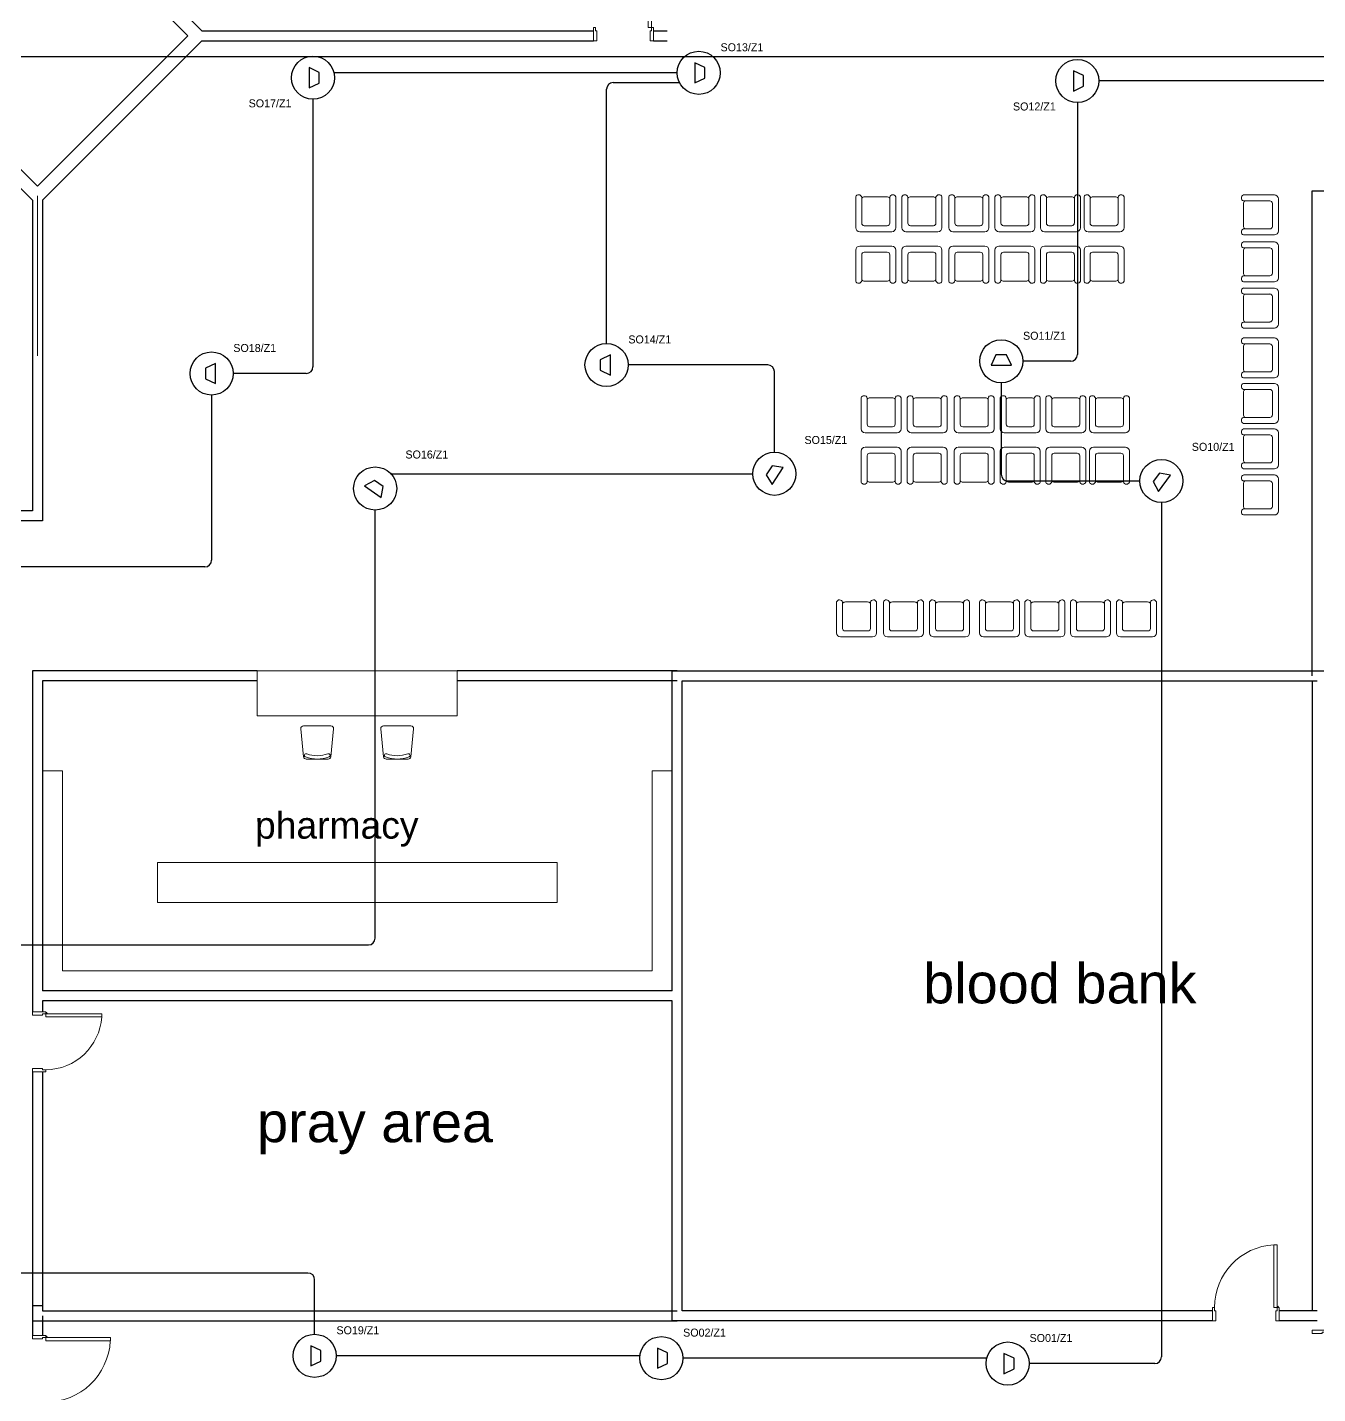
# Model space of a CAD drawing. Extents: x -59 to 582, y -1177 to 100.
# Drawn here: x 223.95 to 243.31, y -452.03 to -431.54 of the extents above; entities that cross this region are included whole.
import ezdxf
from ezdxf.enums import TextEntityAlignment as Align

# ---------------------------------------------------------------- set-up
doc = ezdxf.new("R2010")
doc.units = 0
doc.header["$LTSCALE"] = 0.15
doc.layers.get('0').update_dxf_attribs({"color": 252})
for name, color, linetype in [('0 sockets', 252, 'Continuous'), ('0 sound', 252, 'Continuous'), ('AUTOINCR', 7, 'Continuous'), ('bound', 252, 'Continuous'), ('d1', 252, 'Continuous'), ('FIRE_LOOP', 7, 'Continuous')]:
    doc.layers.add(name, color=color, linetype=linetype)
for name, color, linetype, lineweight in [('anal', 252, 'Continuous', 20), ('DOOR', 252, 'Continuous', 20), ('FUR', 252, 'Continuous', 9), ('sofa', 252, 'Continuous', 9), ('wall', 252, 'Continuous', 30)]:
    doc.layers.add(name, color=color, linetype=linetype, lineweight=lineweight)
doc.styles.add('ROMAND', font='ROMAND.SHX')

# ---------------------------------------------------------------- blocks, each defined once
blk = doc.blocks.new('WQ')
h = blk.add_hatch(color=6)
h.dxf.hatch_style = 1
h.paths.add_polyline_path([(-126.091, 5), (-126.091, -169.521), (126.091, -169.521), (126.091, 5)])
h.paths.add_polyline_path([(121.091, 0), (121.091, -164.521), (-121.091, -164.521), (-121.091, 0)], flags=16)
at = {"layer": '0 sockets', "color": 3, "style": 'ROMAND'}
blk.add_attdef('ACCESS_CONTROL', (-48.663, 7.622), '', height=7.973, dxfattribs=at)
blk = doc.blocks.new('Ch01')
at = {"layer": 'FUR'}
for p, q in [((-0.499, -0.205), (-0.499, 0.207)), ((-0.455, 0.247), (-0.035, 0.205)), ((0.001, 0.165), (0.001, -0.163)), ((-0.455, -0.244), (-0.035, -0.202))]:
    blk.add_line(p, q, dxfattribs=at)
for centre, radius, start, end in [((-0.459, 0.207), 0.04, 84.2894, 180), ((-0.055, 0.168), 0.025, 20.5276, 200.5276), ((-0.499, 0.001), 0.449, 339.1935, 20.5276), ((-0.039, 0.165), 0.04, 0, 84.2894), ((-0.499, 0.001), 0.499, 339.1935, 20.5276), ((-0.459, -0.205), 0.04, 180, 275.7106), ((-0.056, -0.167), 0.025, 159.1935, 339.1935), ((-0.039, -0.163), 0.04, 275.7106, 0)]:
    blk.add_arc(centre, radius, start, end, dxfattribs=at)
blk = doc.blocks.new('D100')
at = {"layer": 'DOOR'}
for points in [[(0.03, 0.2), (0.03, 1.14), (0.078, 1.14), (0.078, 0.2)], [(0.03, 0.2), (0, 0.2), (0, 0), (0.05, 0), (0.05, 0.15), (0.03, 0.15)], [(0.97, 0.2), (1, 0.2), (1, 0), (0.95, 0), (0.95, 0.15), (0.97, 0.15)]]:
    blk.add_lwpolyline(points, close=True, dxfattribs=at)
blk.add_circle((0.02, 0.21), 0.01, dxfattribs=at)
blk.add_arc((0.029, 0.2), 0.941, 0.0029, 86.9663, dxfattribs=at)
blk = doc.blocks.new('ARCH')
at = {"layer": 'anal'}
blk.add_line((46.2, 372.6), (46.2, 375), dxfattribs=at)
blk.add_line((46.2, 372.6), (46.2, 375), dxfattribs=at)
blk.add_line((46.2, 372.6), (46.2, 375), dxfattribs=at)
blk.add_line((46.2, 372.6), (46.2, 375), dxfattribs=at)
blk.add_line((46.2, 372.6), (46.2, 375), dxfattribs=at)
blk.add_line((46.2, 372.6), (46.2, 375), dxfattribs=at)
blk.add_line((46.2, 372.6), (46.2, 375), dxfattribs=at)
blk.add_line((46.2, 372.6), (46.2, 375), dxfattribs=at)
blk.add_line((46.2, 372.6), (46.2, 375), dxfattribs=at)
blk.add_line((46.2, 372.6), (46.2, 375), dxfattribs=at)
blk.add_line((46.2, 372.6), (46.2, 375), dxfattribs=at)
blk.add_line((46.2, 372.6), (46.2, 375), dxfattribs=at)
blk.add_line((46.2, 372.6), (46.2, 375), dxfattribs=at)
blk.add_line((46.2, 372.6), (46.2, 375), dxfattribs=at)
blk.add_line((46.2, 372.6), (46.2, 375), dxfattribs=at)
blk.add_line((46.2, 372.6), (46.2, 375), dxfattribs=at)
blk.add_line((46.2, 372.6), (46.2, 375), dxfattribs=at)
blk.add_line((46.2, 372.6), (46.2, 375), dxfattribs=at)
at = {"layer": 'bound', "color": 2}
blk.add_lwpolyline([(91.902, 377.348), (94.426, 377.348), (94.426, 312.722), (-14.994, 312.722), (-14.994, 377.09), (94.639, 377.09)], dxfattribs=at)
at = {"layer": 'DOOR'}
for p, q in [((55.363, 378.365), (55.363, 377.525)), ((55.411, 377.525), (55.411, 378.365)), ((54.571, 377.525), (54.541, 377.525)), ((54.541, 377.525), (54.541, 377.325)), ((54.571, 377.475), (54.571, 377.525)), ((55.363, 377.525), (55.411, 377.525)), ((55.411, 377.525), (55.441, 377.525)), ((55.411, 377.475), (55.411, 377.525)), ((55.441, 377.525), (55.441, 377.325)), ((54.541, 377.325), (54.591, 377.325)), ((54.591, 377.475), (54.571, 377.475)), ((54.591, 377.325), (54.591, 377.475)), ((55.391, 377.325), (55.391, 377.475)), ((55.391, 377.475), (55.411, 377.475)), ((55.441, 377.325), (55.391, 377.325))]:
    blk.add_line(p, q, dxfattribs=at)
for points in [[(46.325, 362.731), (46.325, 362.761), (46.125, 362.761), (46.125, 362.711), (46.275, 362.711), (46.275, 362.731)], [(46.325, 362.731), (47.165, 362.731), (47.165, 362.683), (46.325, 362.683)], [(46.325, 361.891), (46.325, 361.861), (46.125, 361.861), (46.125, 361.911), (46.275, 361.911), (46.275, 361.891)], [(46.325, 357.875), (46.325, 357.905), (46.125, 357.905), (46.125, 357.855), (46.275, 357.855), (46.275, 357.875)], [(46.325, 357.875), (47.295, 357.875), (47.295, 357.825), (46.325, 357.825)], [(65.525, 357.954), (65.525, 357.984), (65.325, 357.984), (65.325, 357.934), (65.475, 357.934), (65.475, 357.954)]]:
    blk.add_lwpolyline(points, close=True, dxfattribs=at)
for centre in [(46.335, 362.741), (46.335, 357.885)]:
    blk.add_circle(centre, 0.01, dxfattribs=at)
for centre, radius, start, end in [((46.322, 362.736), 0.845, 270.2218, 356.3889), ((46.325, 357.875), 0.971, 270, 357.0492)]:
    blk.add_arc(centre, radius, start, end, dxfattribs=at)
at = {"layer": 'FUR'}
for p, q in [((58.478, 374.984), (58.478, 374.519)), ((58.568, 374.982), (58.568, 374.587)), ((58.943, 374.984), (58.613, 374.984)), ((58.988, 374.587), (58.988, 374.982)), ((59.078, 374.519), (59.078, 374.984)), ((59.17, 374.984), (59.17, 374.519)), ((59.26, 374.982), (59.26, 374.587)), ((59.635, 374.984), (59.305, 374.984)), ((59.68, 374.587), (59.68, 374.982)), ((59.77, 374.519), (59.77, 374.984)), ((59.874, 374.984), (59.874, 374.519)), ((59.964, 374.982), (59.964, 374.587)), ((60.339, 374.984), (60.009, 374.984)), ((60.384, 374.587), (60.384, 374.982)), ((60.474, 374.519), (60.474, 374.984)), ((60.565, 374.984), (60.565, 374.519)), ((60.655, 374.982), (60.655, 374.587)), ((61.03, 374.984), (60.7, 374.984)), ((61.075, 374.587), (61.075, 374.982)), ((61.165, 374.519), (61.165, 374.984)), ((61.247, 374.984), (61.247, 374.519)), ((61.337, 374.982), (61.337, 374.587)), ((61.712, 374.984), (61.382, 374.984)), ((61.757, 374.587), (61.757, 374.982)), ((61.847, 374.519), (61.847, 374.984)), ((61.903, 374.984), (61.903, 374.519)), ((61.993, 374.982), (61.993, 374.587)), ((62.368, 374.984), (62.038, 374.984)), ((62.413, 374.587), (62.413, 374.982)), ((62.503, 374.519), (62.503, 374.984)), ((64.758, 375.011), (64.293, 375.011)), ((64.293, 374.876), (64.293, 374.546)), ((64.69, 374.921), (64.295, 374.921)), ((64.728, 374.539), (64.728, 374.884)), ((64.818, 374.471), (64.818, 374.951)), ((58.538, 374.459), (59.018, 374.459)), ((58.605, 374.549), (58.95, 374.549)), ((59.23, 374.459), (59.71, 374.459)), ((59.297, 374.549), (59.642, 374.549)), ((59.934, 374.459), (60.414, 374.459)), ((60.001, 374.549), (60.346, 374.549)), ((60.625, 374.459), (61.105, 374.459)), ((60.693, 374.549), (61.038, 374.549)), ((61.307, 374.459), (61.787, 374.459)), ((61.374, 374.549), (61.719, 374.549)), ((61.963, 374.459), (62.443, 374.459)), ((62.03, 374.549), (62.375, 374.549)), ((64.293, 374.411), (64.758, 374.411)), ((64.295, 374.501), (64.69, 374.501)), ((58.538, 374.243), (59.018, 374.243)), ((59.23, 374.243), (59.71, 374.243)), ((59.934, 374.243), (60.414, 374.243)), ((60.625, 374.243), (61.105, 374.243)), ((61.307, 374.243), (61.787, 374.243)), ((61.963, 374.243), (62.443, 374.243)), ((64.758, 374.307), (64.293, 374.307)), ((64.69, 374.217), (64.295, 374.217)), ((64.818, 373.767), (64.818, 374.247)), ((58.478, 373.718), (58.478, 374.183)), ((58.568, 373.72), (58.568, 374.115)), ((58.605, 374.153), (58.95, 374.153)), ((58.988, 374.115), (58.988, 373.72)), ((59.078, 374.183), (59.078, 373.718)), ((59.17, 373.718), (59.17, 374.183)), ((59.26, 373.72), (59.26, 374.115)), ((59.297, 374.153), (59.642, 374.153)), ((59.68, 374.115), (59.68, 373.72)), ((59.77, 374.183), (59.77, 373.718)), ((59.874, 373.718), (59.874, 374.183)), ((59.964, 373.72), (59.964, 374.115)), ((60.001, 374.153), (60.346, 374.153)), ((60.384, 374.115), (60.384, 373.72)), ((60.474, 374.183), (60.474, 373.718)), ((60.565, 373.718), (60.565, 374.183)), ((60.655, 373.72), (60.655, 374.115)), ((60.693, 374.153), (61.038, 374.153)), ((61.075, 374.115), (61.075, 373.72)), ((61.165, 374.183), (61.165, 373.718)), ((61.247, 373.718), (61.247, 374.183)), ((61.337, 373.72), (61.337, 374.115)), ((61.374, 374.153), (61.719, 374.153)), ((61.757, 374.115), (61.757, 373.72)), ((61.847, 374.183), (61.847, 373.718)), ((61.903, 373.718), (61.903, 374.183)), ((61.993, 373.72), (61.993, 374.115)), ((62.03, 374.153), (62.375, 374.153)), ((62.413, 374.115), (62.413, 373.72)), ((62.503, 374.183), (62.503, 373.718)), ((64.293, 374.172), (64.293, 373.842)), ((64.728, 373.835), (64.728, 374.18)), ((64.295, 373.797), (64.69, 373.797)), ((58.943, 373.718), (58.613, 373.718)), ((59.635, 373.718), (59.305, 373.718)), ((60.339, 373.718), (60.009, 373.718)), ((61.03, 373.718), (60.7, 373.718)), ((61.712, 373.718), (61.382, 373.718)), ((62.368, 373.718), (62.038, 373.718)), ((64.293, 373.707), (64.758, 373.707)), ((64.758, 373.615), (64.293, 373.615)), ((64.293, 373.48), (64.293, 373.15)), ((64.69, 373.525), (64.295, 373.525)), ((64.728, 373.143), (64.728, 373.488)), ((64.818, 373.075), (64.818, 373.555)), ((64.293, 373.015), (64.758, 373.015)), ((64.295, 373.105), (64.69, 373.105)), ((64.758, 372.866), (64.293, 372.866)), ((64.69, 372.776), (64.295, 372.776)), ((64.818, 372.326), (64.818, 372.806)), ((64.293, 372.731), (64.293, 372.401)), ((64.728, 372.394), (64.728, 372.739)), ((64.293, 372.266), (64.758, 372.266)), ((64.758, 372.185), (64.293, 372.185)), ((64.295, 372.356), (64.69, 372.356)), ((58.558, 371.969), (58.558, 371.504)), ((58.648, 371.967), (58.648, 371.572)), ((59.023, 371.969), (58.693, 371.969)), ((59.068, 371.572), (59.068, 371.967)), ((59.158, 371.504), (59.158, 371.969)), ((59.25, 371.969), (59.25, 371.504)), ((59.34, 371.967), (59.34, 371.572)), ((59.715, 371.969), (59.385, 371.969)), ((59.76, 371.572), (59.76, 371.967)), ((59.85, 371.504), (59.85, 371.969)), ((59.954, 371.969), (59.954, 371.504)), ((60.044, 371.967), (60.044, 371.572)), ((60.419, 371.969), (60.089, 371.969)), ((60.464, 371.572), (60.464, 371.967)), ((60.554, 371.504), (60.554, 371.969)), ((60.646, 371.969), (60.646, 371.504)), ((60.736, 371.967), (60.736, 371.572)), ((61.111, 371.969), (60.781, 371.969)), ((61.156, 371.572), (61.156, 371.967)), ((61.246, 371.504), (61.246, 371.969)), ((61.328, 371.969), (61.328, 371.504)), ((61.418, 371.967), (61.418, 371.572)), ((61.793, 371.969), (61.463, 371.969)), ((61.838, 371.572), (61.838, 371.967)), ((61.928, 371.504), (61.928, 371.969)), ((61.983, 371.969), (61.983, 371.504)), ((62.073, 371.967), (62.073, 371.572)), ((62.448, 371.969), (62.118, 371.969)), ((62.493, 371.572), (62.493, 371.967)), ((62.583, 371.504), (62.583, 371.969)), ((64.293, 372.05), (64.293, 371.72)), ((64.69, 372.095), (64.295, 372.095)), ((64.728, 371.712), (64.728, 372.057)), ((64.818, 371.645), (64.818, 372.125)), ((64.293, 371.585), (64.758, 371.585)), ((64.295, 371.675), (64.69, 371.675)), ((58.618, 371.444), (59.098, 371.444)), ((58.686, 371.534), (59.031, 371.534)), ((59.31, 371.444), (59.79, 371.444)), ((59.378, 371.534), (59.723, 371.534)), ((60.014, 371.444), (60.494, 371.444)), ((60.082, 371.534), (60.427, 371.534)), ((60.706, 371.444), (61.186, 371.444)), ((60.773, 371.534), (61.118, 371.534)), ((61.388, 371.444), (61.868, 371.444)), ((61.455, 371.534), (61.8, 371.534)), ((62.043, 371.444), (62.523, 371.444)), ((62.111, 371.534), (62.456, 371.534)), ((64.758, 371.503), (64.293, 371.503)), ((64.293, 371.368), (64.293, 371.038)), ((64.69, 371.413), (64.295, 371.413)), ((64.728, 371.03), (64.728, 371.375)), ((64.818, 370.963), (64.818, 371.443)), ((58.558, 370.703), (58.558, 371.168)), ((58.618, 371.228), (59.098, 371.228)), ((58.686, 371.138), (59.031, 371.138)), ((59.158, 371.168), (59.158, 370.703)), ((59.25, 370.703), (59.25, 371.168)), ((59.31, 371.228), (59.79, 371.228)), ((59.378, 371.138), (59.723, 371.138)), ((59.85, 371.168), (59.85, 370.703)), ((59.954, 370.703), (59.954, 371.168)), ((60.014, 371.228), (60.494, 371.228)), ((60.082, 371.138), (60.427, 371.138)), ((60.554, 371.168), (60.554, 370.703)), ((60.646, 370.703), (60.646, 371.168)), ((60.706, 371.228), (61.186, 371.228)), ((60.773, 371.138), (61.118, 371.138)), ((61.246, 371.168), (61.246, 370.703)), ((61.328, 370.703), (61.328, 371.168)), ((61.388, 371.228), (61.868, 371.228)), ((61.455, 371.138), (61.8, 371.138)), ((61.928, 371.168), (61.928, 370.703)), ((61.983, 370.703), (61.983, 371.168)), ((62.043, 371.228), (62.523, 371.228)), ((62.111, 371.138), (62.456, 371.138)), ((62.583, 371.168), (62.583, 370.703)), ((58.648, 370.705), (58.648, 371.101)), ((59.068, 371.101), (59.068, 370.705)), ((59.34, 370.705), (59.34, 371.101)), ((59.76, 371.101), (59.76, 370.705)), ((60.044, 370.705), (60.044, 371.101)), ((60.464, 371.101), (60.464, 370.705)), ((60.736, 370.705), (60.736, 371.101)), ((61.156, 371.101), (61.156, 370.705)), ((61.418, 370.705), (61.418, 371.101)), ((61.838, 371.101), (61.838, 370.705)), ((62.073, 370.705), (62.073, 371.101)), ((62.493, 371.101), (62.493, 370.705)), ((64.295, 370.993), (64.69, 370.993)), ((64.293, 370.903), (64.758, 370.903)), ((64.758, 370.811), (64.293, 370.811)), ((64.69, 370.721), (64.295, 370.721)), ((64.818, 370.271), (64.818, 370.751)), ((59.023, 370.703), (58.693, 370.703)), ((59.715, 370.703), (59.385, 370.703)), ((60.419, 370.703), (60.089, 370.703)), ((61.111, 370.703), (60.781, 370.703)), ((61.793, 370.703), (61.463, 370.703)), ((62.448, 370.703), (62.118, 370.703)), ((64.293, 370.676), (64.293, 370.346)), ((64.728, 370.339), (64.728, 370.684)), ((64.293, 370.211), (64.758, 370.211)), ((64.295, 370.301), (64.69, 370.301)), ((58.189, 368.442), (58.189, 368.907)), ((58.279, 368.51), (58.279, 368.905)), ((58.324, 368.907), (58.654, 368.907)), ((58.699, 368.905), (58.699, 368.51)), ((58.789, 368.907), (58.789, 368.442)), ((58.893, 368.442), (58.893, 368.907)), ((58.983, 368.51), (58.983, 368.905)), ((59.028, 368.907), (59.358, 368.907)), ((59.403, 368.905), (59.403, 368.51)), ((59.493, 368.907), (59.493, 368.442)), ((59.585, 368.442), (59.585, 368.907)), ((59.675, 368.51), (59.675, 368.905)), ((59.72, 368.907), (60.05, 368.907)), ((60.095, 368.905), (60.095, 368.51)), ((60.185, 368.907), (60.185, 368.442)), ((60.334, 368.442), (60.334, 368.907)), ((60.424, 368.51), (60.424, 368.905)), ((60.469, 368.907), (60.799, 368.907)), ((60.844, 368.905), (60.844, 368.51)), ((60.934, 368.907), (60.934, 368.442)), ((61.015, 368.442), (61.015, 368.907)), ((61.105, 368.51), (61.105, 368.905)), ((61.15, 368.907), (61.48, 368.907)), ((61.525, 368.905), (61.525, 368.51)), ((61.615, 368.907), (61.615, 368.442)), ((61.697, 368.442), (61.697, 368.907)), ((61.787, 368.51), (61.787, 368.905)), ((61.832, 368.907), (62.162, 368.907)), ((62.207, 368.905), (62.207, 368.51)), ((62.297, 368.907), (62.297, 368.442)), ((62.389, 368.442), (62.389, 368.907)), ((62.479, 368.51), (62.479, 368.905)), ((62.524, 368.907), (62.854, 368.907)), ((62.899, 368.905), (62.899, 368.51)), ((62.989, 368.907), (62.989, 368.442)), ((58.661, 368.472), (58.316, 368.472)), ((59.365, 368.472), (59.02, 368.472)), ((60.057, 368.472), (59.712, 368.472)), ((60.806, 368.472), (60.461, 368.472)), ((61.488, 368.472), (61.143, 368.472)), ((62.17, 368.472), (61.825, 368.472)), ((62.861, 368.472), (62.516, 368.472)), ((58.729, 368.382), (58.249, 368.382)), ((59.433, 368.382), (58.953, 368.382)), ((60.125, 368.382), (59.645, 368.382)), ((60.874, 368.382), (60.394, 368.382)), ((61.555, 368.382), (61.075, 368.382)), ((62.237, 368.382), (61.757, 368.382)), ((62.929, 368.382), (62.449, 368.382))]:
    blk.add_line(p, q, dxfattribs=at)
for centre, major_axis, start_param, end_param in [((58.522, 374.966), (-0.0339, 0.0339), 4.256093, 6.69338), ((58.613, 374.924), (-0.0424, 0.0424), -0.785398, 0.062664), ((58.943, 374.924), (0.0424, 0.0424), 6.220521, 7.068583), ((59.033, 374.966), (0.0339, 0.0339), 5.87299, 8.310278), ((59.214, 374.966), (-0.0339, 0.0339), 4.256093, 6.69338), ((59.305, 374.924), (-0.0424, 0.0424), -0.785398, 0.062664), ((59.635, 374.924), (0.0424, 0.0424), 6.220521, 7.068583), ((59.725, 374.966), (0.0339, 0.0339), 5.87299, 8.310278), ((59.918, 374.966), (-0.0339, 0.0339), 4.256093, 6.69338), ((60.009, 374.924), (-0.0424, 0.0424), -0.785398, 0.062664), ((60.339, 374.924), (0.0424, 0.0424), 6.220521, 7.068583), ((60.429, 374.966), (0.0339, 0.0339), 5.87299, 8.310278), ((60.61, 374.966), (-0.0339, 0.0339), 4.256093, 6.69338), ((60.7, 374.924), (-0.0424, 0.0424), -0.785398, 0.062664), ((61.03, 374.924), (0.0424, 0.0424), 6.220521, 7.068583), ((61.121, 374.966), (0.0339, 0.0339), 5.87299, 8.310278), ((61.292, 374.966), (-0.0339, 0.0339), 4.256093, 6.69338), ((61.382, 374.924), (-0.0424, 0.0424), -0.785398, 0.062664), ((61.712, 374.924), (0.0424, 0.0424), 6.220521, 7.068583), ((61.802, 374.966), (0.0339, 0.0339), 5.87299, 8.310278), ((61.947, 374.966), (-0.0339, 0.0339), 4.256093, 6.69338), ((62.038, 374.924), (-0.0424, 0.0424), -0.785398, 0.062664), ((62.368, 374.924), (0.0424, 0.0424), 6.220521, 7.068583), ((62.458, 374.966), (0.0339, 0.0339), 5.87299, 8.310278), ((64.31, 374.966), (-0.0339, 0.0339), 5.87299, 8.310278), ((64.353, 374.876), (-0.0424, 0.0424), 6.220521, 7.068583), ((64.69, 374.884), (-0.0265, -0.0265), 2.356194, 3.926991), ((64.758, 374.951), (-0.0424, 0.0424), 3.926991, 5.497787), ((58.538, 374.519), (-0.0424, 0.0424), 0.785398, 2.356194), ((58.605, 374.587), (0.0265, 0.0265), 2.356194, 3.926991), ((58.95, 374.587), (0.0265, 0.0265), 3.926991, 5.497787), ((59.018, 374.519), (0.0424, 0.0424), 3.926991, 5.497787), ((59.23, 374.519), (-0.0424, 0.0424), 0.785398, 2.356194), ((59.297, 374.587), (0.0265, 0.0265), 2.356194, 3.926991), ((59.642, 374.587), (0.0265, 0.0265), 3.926991, 5.497787), ((59.71, 374.519), (0.0424, 0.0424), 3.926991, 5.497787), ((59.934, 374.519), (-0.0424, 0.0424), 0.785398, 2.356194), ((60.001, 374.587), (0.0265, 0.0265), 2.356194, 3.926991), ((60.346, 374.587), (0.0265, 0.0265), 3.926991, 5.497787), ((60.414, 374.519), (0.0424, 0.0424), 3.926991, 5.497787), ((60.625, 374.519), (-0.0424, 0.0424), 0.785398, 2.356194), ((60.693, 374.587), (0.0265, 0.0265), 2.356194, 3.926991), ((61.038, 374.587), (0.0265, 0.0265), 3.926991, 5.497787), ((61.105, 374.519), (0.0424, 0.0424), 3.926991, 5.497787), ((61.307, 374.519), (-0.0424, 0.0424), 0.785398, 2.356194), ((61.374, 374.587), (0.0265, 0.0265), 2.356194, 3.926991), ((61.719, 374.587), (0.0265, 0.0265), 3.926991, 5.497787), ((61.787, 374.519), (0.0424, 0.0424), 3.926991, 5.497787), ((61.963, 374.519), (-0.0424, 0.0424), 0.785398, 2.356194), ((62.03, 374.587), (0.0265, 0.0265), 2.356194, 3.926991), ((62.375, 374.587), (0.0265, 0.0265), 3.926991, 5.497787), ((62.443, 374.519), (0.0424, 0.0424), 3.926991, 5.497787), ((64.31, 374.456), (-0.0339, -0.0339), 4.256093, 6.69338), ((64.353, 374.546), (-0.0424, -0.0424), -0.785398, 0.062664), ((64.69, 374.539), (-0.0265, -0.0265), 0.785398, 2.356194), ((64.758, 374.471), (-0.0424, -0.0424), 0.785398, 2.356194), ((64.31, 374.263), (-0.0339, 0.0339), 5.87299, 8.310278), ((64.353, 374.172), (-0.0424, 0.0424), 6.220521, 7.068583), ((64.69, 374.18), (-0.0265, -0.0265), 2.356194, 3.926991), ((64.758, 374.247), (-0.0424, 0.0424), 3.926991, 5.497787), ((64.31, 373.752), (-0.0339, -0.0339), 4.256093, 6.69338), ((64.353, 373.842), (-0.0424, -0.0424), -0.785398, 0.062664), ((64.69, 373.835), (-0.0265, -0.0265), 0.785398, 2.356194), ((64.31, 373.571), (-0.0339, 0.0339), 5.87299, 8.310278), ((64.758, 373.767), (-0.0424, -0.0424), 0.785398, 2.356194), ((64.758, 373.555), (-0.0424, 0.0424), 3.926991, 5.497787), ((64.353, 373.48), (-0.0424, 0.0424), 6.220521, 7.068583), ((64.69, 373.488), (-0.0265, -0.0265), 2.356194, 3.926991), ((64.31, 373.06), (-0.0339, -0.0339), 4.256093, 6.69338), ((64.353, 373.15), (-0.0424, -0.0424), -0.785398, 0.062664), ((64.69, 373.143), (-0.0265, -0.0265), 0.785398, 2.356194), ((64.758, 373.075), (-0.0424, -0.0424), 0.785398, 2.356194), ((64.31, 372.822), (-0.0339, 0.0339), 5.87299, 8.310278), ((64.353, 372.731), (-0.0424, 0.0424), 6.220521, 7.068583), ((64.69, 372.739), (-0.0265, -0.0265), 2.356194, 3.926991), ((64.758, 372.806), (-0.0424, 0.0424), 3.926991, 5.497787), ((64.353, 372.401), (-0.0424, -0.0424), -0.785398, 0.062664), ((64.69, 372.394), (-0.0265, -0.0265), 0.785398, 2.356194), ((64.31, 372.311), (-0.0339, -0.0339), 4.256093, 6.69338), ((64.31, 372.14), (-0.0339, 0.0339), 5.87299, 8.310278), ((64.758, 372.326), (-0.0424, -0.0424), 0.785398, 2.356194), ((64.758, 372.125), (-0.0424, 0.0424), 3.926991, 5.497787), ((58.603, 371.952), (-0.0339, 0.0339), 4.256093, 6.69338), ((58.693, 371.909), (-0.0424, 0.0424), -0.785398, 0.062664), ((59.023, 371.909), (0.0424, 0.0424), 6.220521, 7.068583), ((59.114, 371.952), (0.0339, 0.0339), 5.87299, 8.310278), ((59.295, 371.952), (-0.0339, 0.0339), 4.256093, 6.69338), ((59.385, 371.909), (-0.0424, 0.0424), -0.785398, 0.062664), ((59.715, 371.909), (0.0424, 0.0424), 6.220521, 7.068583), ((59.806, 371.952), (0.0339, 0.0339), 5.87299, 8.310278), ((59.999, 371.952), (-0.0339, 0.0339), 4.256093, 6.69338), ((60.089, 371.909), (-0.0424, 0.0424), -0.785398, 0.062664), ((60.419, 371.909), (0.0424, 0.0424), 6.220521, 7.068583), ((60.509, 371.952), (0.0339, 0.0339), 5.87299, 8.310278), ((60.691, 371.952), (-0.0339, 0.0339), 4.256093, 6.69338), ((60.781, 371.909), (-0.0424, 0.0424), -0.785398, 0.062664), ((61.111, 371.909), (0.0424, 0.0424), 6.220521, 7.068583), ((61.201, 371.952), (0.0339, 0.0339), 5.87299, 8.310278), ((61.372, 371.952), (-0.0339, 0.0339), 4.256093, 6.69338), ((61.463, 371.909), (-0.0424, 0.0424), -0.785398, 0.062664), ((61.793, 371.909), (0.0424, 0.0424), 6.220521, 7.068583), ((61.883, 371.952), (0.0339, 0.0339), 5.87299, 8.310278), ((62.028, 371.952), (-0.0339, 0.0339), 4.256093, 6.69338), ((62.118, 371.909), (-0.0424, 0.0424), -0.785398, 0.062664), ((62.448, 371.909), (0.0424, 0.0424), 6.220521, 7.068583), ((62.539, 371.952), (0.0339, 0.0339), 5.87299, 8.310278), ((64.353, 372.05), (-0.0424, 0.0424), 6.220521, 7.068583), ((64.69, 372.057), (-0.0265, -0.0265), 2.356194, 3.926991), ((58.686, 371.572), (0.0265, 0.0265), 2.356194, 3.926991), ((59.031, 371.572), (0.0265, 0.0265), 3.926991, 5.497787), ((59.378, 371.572), (0.0265, 0.0265), 2.356194, 3.926991), ((59.723, 371.572), (0.0265, 0.0265), 3.926991, 5.497787), ((60.082, 371.572), (0.0265, 0.0265), 2.356194, 3.926991), ((60.427, 371.572), (0.0265, 0.0265), 3.926991, 5.497787), ((60.773, 371.572), (0.0265, 0.0265), 2.356194, 3.926991), ((61.118, 371.572), (0.0265, 0.0265), 3.926991, 5.497787), ((61.455, 371.572), (0.0265, 0.0265), 2.356194, 3.926991), ((61.8, 371.572), (0.0265, 0.0265), 3.926991, 5.497787), ((62.111, 371.572), (0.0265, 0.0265), 2.356194, 3.926991), ((62.456, 371.572), (0.0265, 0.0265), 3.926991, 5.497787), ((64.31, 371.629), (-0.0339, -0.0339), 4.256093, 6.69338), ((64.353, 371.72), (-0.0424, -0.0424), -0.785398, 0.062664), ((64.69, 371.712), (-0.0265, -0.0265), 0.785398, 2.356194), ((64.758, 371.645), (-0.0424, -0.0424), 0.785398, 2.356194), ((58.618, 371.504), (-0.0424, 0.0424), 0.785398, 2.356194), ((59.098, 371.504), (0.0424, 0.0424), 3.926991, 5.497787), ((59.31, 371.504), (-0.0424, 0.0424), 0.785398, 2.356194), ((59.79, 371.504), (0.0424, 0.0424), 3.926991, 5.497787), ((60.014, 371.504), (-0.0424, 0.0424), 0.785398, 2.356194), ((60.494, 371.504), (0.0424, 0.0424), 3.926991, 5.497787), ((60.706, 371.504), (-0.0424, 0.0424), 0.785398, 2.356194), ((61.186, 371.504), (0.0424, 0.0424), 3.926991, 5.497787), ((61.388, 371.504), (-0.0424, 0.0424), 0.785398, 2.356194), ((61.868, 371.504), (0.0424, 0.0424), 3.926991, 5.497787), ((62.043, 371.504), (-0.0424, 0.0424), 0.785398, 2.356194), ((62.523, 371.504), (0.0424, 0.0424), 3.926991, 5.497787), ((64.31, 371.458), (-0.0339, 0.0339), 5.87299, 8.310278), ((64.353, 371.368), (-0.0424, 0.0424), 6.220521, 7.068583), ((64.69, 371.375), (-0.0265, -0.0265), 2.356194, 3.926991), ((64.758, 371.443), (-0.0424, 0.0424), 3.926991, 5.497787), ((64.31, 370.948), (-0.0339, -0.0339), 4.256093, 6.69338), ((64.353, 371.038), (-0.0424, -0.0424), -0.785398, 0.062664), ((64.69, 371.03), (-0.0265, -0.0265), 0.785398, 2.356194), ((64.758, 370.963), (-0.0424, -0.0424), 0.785398, 2.356194), ((64.31, 370.766), (-0.0339, 0.0339), 5.87299, 8.310278), ((64.353, 370.676), (-0.0424, 0.0424), 6.220521, 7.068583), ((64.69, 370.684), (-0.0265, -0.0265), 2.356194, 3.926991), ((64.758, 370.751), (-0.0424, 0.0424), 3.926991, 5.497787), ((64.353, 370.346), (-0.0424, -0.0424), -0.785398, 0.062664), ((64.69, 370.339), (-0.0265, -0.0265), 0.785398, 2.356194), ((64.31, 370.256), (-0.0339, -0.0339), 4.256093, 6.69338), ((64.758, 370.271), (-0.0424, -0.0424), 0.785398, 2.356194)]:
    blk.add_ellipse(centre, major_axis=major_axis, ratio=1, start_param=start_param, end_param=end_param, dxfattribs=at)
at = {"layer": 'FUR', "extrusion": (0, 0, -1)}
for centre, major_axis, start_param, end_param in [((58.538, 374.183), (0.0424, 0.0424), 3.926991, 5.497787), ((59.018, 374.183), (-0.0424, 0.0424), 0.785398, 2.356194), ((59.23, 374.183), (0.0424, 0.0424), 3.926991, 5.497787), ((59.71, 374.183), (-0.0424, 0.0424), 0.785398, 2.356194), ((59.934, 374.183), (0.0424, 0.0424), 3.926991, 5.497787), ((60.414, 374.183), (-0.0424, 0.0424), 0.785398, 2.356194), ((60.625, 374.183), (0.0424, 0.0424), 3.926991, 5.497787), ((61.105, 374.183), (-0.0424, 0.0424), 0.785398, 2.356194), ((61.307, 374.183), (0.0424, 0.0424), 3.926991, 5.497787), ((61.787, 374.183), (-0.0424, 0.0424), 0.785398, 2.356194), ((61.963, 374.183), (0.0424, 0.0424), 3.926991, 5.497787), ((62.443, 374.183), (-0.0424, 0.0424), 0.785398, 2.356194), ((58.605, 374.115), (0.0265, 0.0265), 3.926991, 5.497787), ((58.95, 374.115), (0.0265, 0.0265), -0.785398, 0.785398), ((59.297, 374.115), (0.0265, 0.0265), 3.926991, 5.497787), ((59.642, 374.115), (0.0265, 0.0265), -0.785398, 0.785398), ((60.001, 374.115), (0.0265, 0.0265), 3.926991, 5.497787), ((60.346, 374.115), (0.0265, 0.0265), -0.785398, 0.785398), ((60.693, 374.115), (0.0265, 0.0265), 3.926991, 5.497787), ((61.038, 374.115), (0.0265, 0.0265), -0.785398, 0.785398), ((61.374, 374.115), (0.0265, 0.0265), 3.926991, 5.497787), ((61.719, 374.115), (0.0265, 0.0265), -0.785398, 0.785398), ((62.03, 374.115), (0.0265, 0.0265), 3.926991, 5.497787), ((62.375, 374.115), (0.0265, 0.0265), -0.785398, 0.785398), ((58.522, 373.735), (0.0339, 0.0339), 1.1145, 3.551788), ((58.613, 373.778), (0.0424, 0.0424), 2.356194, 3.204257), ((58.943, 373.778), (-0.0424, 0.0424), 3.078929, 3.926991), ((59.033, 373.735), (-0.0339, 0.0339), 2.731397, 5.168685), ((59.214, 373.735), (0.0339, 0.0339), 1.1145, 3.551788), ((59.305, 373.778), (0.0424, 0.0424), 2.356194, 3.204257), ((59.635, 373.778), (-0.0424, 0.0424), 3.078929, 3.926991), ((59.725, 373.735), (-0.0339, 0.0339), 2.731397, 5.168685), ((59.918, 373.735), (0.0339, 0.0339), 1.1145, 3.551788), ((60.009, 373.778), (0.0424, 0.0424), 2.356194, 3.204257), ((60.339, 373.778), (-0.0424, 0.0424), 3.078929, 3.926991), ((60.429, 373.735), (-0.0339, 0.0339), 2.731397, 5.168685), ((60.61, 373.735), (0.0339, 0.0339), 1.1145, 3.551788), ((60.7, 373.778), (0.0424, 0.0424), 2.356194, 3.204257), ((61.03, 373.778), (-0.0424, 0.0424), 3.078929, 3.926991), ((61.121, 373.735), (-0.0339, 0.0339), 2.731397, 5.168685), ((61.292, 373.735), (0.0339, 0.0339), 1.1145, 3.551788), ((61.382, 373.778), (0.0424, 0.0424), 2.356194, 3.204257), ((61.712, 373.778), (-0.0424, 0.0424), 3.078929, 3.926991), ((61.802, 373.735), (-0.0339, 0.0339), 2.731397, 5.168685), ((61.947, 373.735), (0.0339, 0.0339), 1.1145, 3.551788), ((62.038, 373.778), (0.0424, 0.0424), 2.356194, 3.204257), ((62.368, 373.778), (-0.0424, 0.0424), 3.078929, 3.926991), ((62.458, 373.735), (-0.0339, 0.0339), 2.731397, 5.168685), ((58.618, 371.168), (0.0424, 0.0424), 3.926991, 5.497787), ((58.686, 371.101), (0.0265, 0.0265), 3.926991, 5.497787), ((59.031, 371.101), (0.0265, 0.0265), -0.785398, 0.785398), ((59.098, 371.168), (-0.0424, 0.0424), 0.785398, 2.356194), ((59.31, 371.168), (0.0424, 0.0424), 3.926991, 5.497787), ((59.378, 371.101), (0.0265, 0.0265), 3.926991, 5.497787), ((59.723, 371.101), (0.0265, 0.0265), -0.785398, 0.785398), ((59.79, 371.168), (-0.0424, 0.0424), 0.785398, 2.356194), ((60.014, 371.168), (0.0424, 0.0424), 3.926991, 5.497787), ((60.082, 371.101), (0.0265, 0.0265), 3.926991, 5.497787), ((60.427, 371.101), (0.0265, 0.0265), -0.785398, 0.785398), ((60.494, 371.168), (-0.0424, 0.0424), 0.785398, 2.356194), ((60.706, 371.168), (0.0424, 0.0424), 3.926991, 5.497787), ((60.773, 371.101), (0.0265, 0.0265), 3.926991, 5.497787), ((61.118, 371.101), (0.0265, 0.0265), -0.785398, 0.785398), ((61.186, 371.168), (-0.0424, 0.0424), 0.785398, 2.356194), ((61.388, 371.168), (0.0424, 0.0424), 3.926991, 5.497787), ((61.455, 371.101), (0.0265, 0.0265), 3.926991, 5.497787), ((61.8, 371.101), (0.0265, 0.0265), -0.785398, 0.785398), ((61.868, 371.168), (-0.0424, 0.0424), 0.785398, 2.356194), ((62.043, 371.168), (0.0424, 0.0424), 3.926991, 5.497787), ((62.111, 371.101), (0.0265, 0.0265), 3.926991, 5.497787), ((62.456, 371.101), (0.0265, 0.0265), -0.785398, 0.785398), ((62.523, 371.168), (-0.0424, 0.0424), 0.785398, 2.356194), ((58.693, 370.763), (0.0424, 0.0424), 2.356194, 3.204257), ((59.023, 370.763), (-0.0424, 0.0424), 3.078929, 3.926991), ((59.385, 370.763), (0.0424, 0.0424), 2.356194, 3.204257), ((59.715, 370.763), (-0.0424, 0.0424), 3.078929, 3.926991), ((60.089, 370.763), (0.0424, 0.0424), 2.356194, 3.204257), ((60.419, 370.763), (-0.0424, 0.0424), 3.078929, 3.926991), ((60.781, 370.763), (0.0424, 0.0424), 2.356194, 3.204257), ((61.111, 370.763), (-0.0424, 0.0424), 3.078929, 3.926991), ((61.463, 370.763), (0.0424, 0.0424), 2.356194, 3.204257), ((61.793, 370.763), (-0.0424, 0.0424), 3.078929, 3.926991), ((62.118, 370.763), (0.0424, 0.0424), 2.356194, 3.204257), ((62.448, 370.763), (-0.0424, 0.0424), 3.078929, 3.926991), ((58.603, 370.721), (0.0339, 0.0339), 1.1145, 3.551788), ((59.114, 370.721), (-0.0339, 0.0339), 2.731397, 5.168685), ((59.295, 370.721), (0.0339, 0.0339), 1.1145, 3.551788), ((59.806, 370.721), (-0.0339, 0.0339), 2.731397, 5.168685), ((59.999, 370.721), (0.0339, 0.0339), 1.1145, 3.551788), ((60.509, 370.721), (-0.0339, 0.0339), 2.731397, 5.168685), ((60.691, 370.721), (0.0339, 0.0339), 1.1145, 3.551788), ((61.201, 370.721), (-0.0339, 0.0339), 2.731397, 5.168685), ((61.372, 370.721), (0.0339, 0.0339), 1.1145, 3.551788), ((61.883, 370.721), (-0.0339, 0.0339), 2.731397, 5.168685), ((62.028, 370.721), (0.0339, 0.0339), 1.1145, 3.551788), ((62.539, 370.721), (-0.0339, 0.0339), 2.731397, 5.168685), ((58.234, 368.89), (-0.0339, 0.0339), 5.87299, 8.310278), ((58.324, 368.847), (-0.0424, 0.0424), 6.220521, 7.068583), ((58.654, 368.847), (0.0424, 0.0424), -0.785398, 0.062664), ((58.744, 368.89), (0.0339, 0.0339), 4.256093, 6.69338), ((58.937, 368.89), (-0.0339, 0.0339), 5.87299, 8.310278), ((59.028, 368.847), (-0.0424, 0.0424), 6.220521, 7.068583), ((59.358, 368.847), (0.0424, 0.0424), -0.785398, 0.062664), ((59.448, 368.89), (0.0339, 0.0339), 4.256093, 6.69338), ((59.629, 368.89), (-0.0339, 0.0339), 5.87299, 8.310278), ((59.72, 368.847), (-0.0424, 0.0424), 6.220521, 7.068583), ((60.05, 368.847), (0.0424, 0.0424), -0.785398, 0.062664), ((60.14, 368.89), (0.0339, 0.0339), 4.256093, 6.69338), ((60.378, 368.89), (-0.0339, 0.0339), 5.87299, 8.310278), ((60.469, 368.847), (-0.0424, 0.0424), 6.220521, 7.068583), ((60.799, 368.847), (0.0424, 0.0424), -0.785398, 0.062664), ((60.889, 368.89), (0.0339, 0.0339), 4.256093, 6.69338), ((61.06, 368.89), (-0.0339, 0.0339), 5.87299, 8.310278), ((61.15, 368.847), (-0.0424, 0.0424), 6.220521, 7.068583), ((61.48, 368.847), (0.0424, 0.0424), -0.785398, 0.062664), ((61.571, 368.89), (0.0339, 0.0339), 4.256093, 6.69338), ((61.742, 368.89), (-0.0339, 0.0339), 5.87299, 8.310278), ((61.832, 368.847), (-0.0424, 0.0424), 6.220521, 7.068583), ((62.162, 368.847), (0.0424, 0.0424), -0.785398, 0.062664), ((62.252, 368.89), (0.0339, 0.0339), 4.256093, 6.69338), ((62.434, 368.89), (-0.0339, 0.0339), 5.87299, 8.310278), ((62.524, 368.847), (-0.0424, 0.0424), 6.220521, 7.068583), ((62.854, 368.847), (0.0424, 0.0424), -0.785398, 0.062664), ((62.944, 368.89), (0.0339, 0.0339), 4.256093, 6.69338), ((58.316, 368.51), (0.0265, 0.0265), 2.356194, 3.926991), ((58.661, 368.51), (0.0265, 0.0265), 0.785398, 2.356194), ((59.02, 368.51), (0.0265, 0.0265), 2.356194, 3.926991), ((59.365, 368.51), (0.0265, 0.0265), 0.785398, 2.356194), ((59.712, 368.51), (0.0265, 0.0265), 2.356194, 3.926991), ((60.057, 368.51), (0.0265, 0.0265), 0.785398, 2.356194), ((60.461, 368.51), (0.0265, 0.0265), 2.356194, 3.926991), ((60.806, 368.51), (0.0265, 0.0265), 0.785398, 2.356194), ((61.143, 368.51), (0.0265, 0.0265), 2.356194, 3.926991), ((61.488, 368.51), (0.0265, 0.0265), 0.785398, 2.356194), ((61.825, 368.51), (0.0265, 0.0265), 2.356194, 3.926991), ((62.17, 368.51), (0.0265, 0.0265), 0.785398, 2.356194), ((62.516, 368.51), (0.0265, 0.0265), 2.356194, 3.926991), ((62.861, 368.51), (0.0265, 0.0265), 0.785398, 2.356194), ((58.249, 368.442), (-0.0424, 0.0424), 3.926991, 5.497787), ((58.729, 368.442), (0.0424, 0.0424), 0.785398, 2.356194), ((58.953, 368.442), (-0.0424, 0.0424), 3.926991, 5.497787), ((59.433, 368.442), (0.0424, 0.0424), 0.785398, 2.356194), ((59.645, 368.442), (-0.0424, 0.0424), 3.926991, 5.497787), ((60.125, 368.442), (0.0424, 0.0424), 0.785398, 2.356194), ((60.394, 368.442), (-0.0424, 0.0424), 3.926991, 5.497787), ((60.874, 368.442), (0.0424, 0.0424), 0.785398, 2.356194), ((61.075, 368.442), (-0.0424, 0.0424), 3.926991, 5.497787), ((61.555, 368.442), (0.0424, 0.0424), 0.785398, 2.356194), ((61.757, 368.442), (-0.0424, 0.0424), 3.926991, 5.497787), ((62.237, 368.442), (0.0424, 0.0424), 0.785398, 2.356194), ((62.449, 368.442), (-0.0424, 0.0424), 3.926991, 5.497787), ((62.929, 368.442), (0.0424, 0.0424), 0.785398, 2.356194)]:
    blk.add_ellipse(centre, major_axis=major_axis, ratio=1, start_param=start_param, end_param=end_param, dxfattribs=at)
at = {"layer": 'sofa'}
for p, q in [((49.5, 367.2), (49.5, 367.875)), ((49.5, 367.875), (52.5, 367.875)), ((52.5, 367.875), (52.5, 367.2)), ((49.5, 367.2), (52.5, 367.2)), ((46.275, 366.373), (46.575, 366.373)), ((46.575, 366.373), (46.575, 363.375)), ((55.425, 366.373), (55.425, 363.375)), ((55.725, 366.373), (55.425, 366.373)), ((48, 365), (48, 364.4)), ((54, 365), (48, 365)), ((54, 364.4), (54, 365)), ((48, 364.4), (54, 364.4)), ((46.575, 363.375), (55.425, 363.375))]:
    blk.add_line(p, q, dxfattribs=at)
at = {"layer": 'wall'}
for p, q in [((48.459, 377.4), (46.1, 379.759)), ((48.666, 377.475), (46.3, 379.841)), ((43.841, 377.5), (46.2, 375.141)), ((43.759, 377.3), (46.125, 374.934)), ((46.2, 375.141), (48.459, 377.4)), ((46.275, 374.934), (48.666, 377.325)), ((48.666, 377.475), (54.541, 377.475)), ((48.666, 377.325), (54.541, 377.325)), ((55.441, 377.475), (55.65, 377.475)), ((55.441, 377.325), (55.65, 377.325)), ((65.325, 375.075), (65.735, 375.075)), ((65.325, 367.8), (65.325, 375.075)), ((46.125, 374.934), (46.125, 370.275)), ((46.275, 374.934), (46.275, 370.125)), ((46.275, 370.125), (42.823, 370.125)), ((46.125, 370.275), (42.873, 370.275)), ((46.125, 367.875), (46.125, 362.761)), ((49.5, 367.875), (46.125, 367.875)), ((55.8, 367.875), (52.5, 367.875)), ((55.725, 367.875), (65.4, 367.875)), ((55.725, 363.075), (55.725, 367.875)), ((65.25, 367.875), (68.025, 367.875)), ((46.275, 367.725), (46.275, 363.075)), ((49.5, 367.725), (46.275, 367.725)), ((55.8, 367.725), (52.5, 367.725)), ((55.875, 358.275), (55.875, 367.725)), ((55.875, 367.725), (65.4, 367.725)), ((65.325, 367.725), (65.325, 358.275)), ((55.725, 363.075), (46.275, 363.075)), ((55.725, 362.925), (46.275, 362.925)), ((46.275, 362.925), (46.275, 362.761)), ((55.725, 358.125), (55.725, 362.925)), ((46.125, 361.861), (46.125, 358.125)), ((46.275, 361.861), (46.275, 358.275)), ((46.275, 358.35), (46.125, 358.35)), ((46.275, 358.275), (55.8, 358.275)), ((63.829, 358.275), (55.875, 358.275)), ((65.4, 358.275), (64.829, 358.275)), ((46.125, 358.2), (46.125, 357.905)), ((46.125, 358.125), (55.8, 358.125)), ((46.275, 358.2), (46.275, 357.905)), ((63.829, 358.125), (55.725, 358.125)), ((65.4, 358.125), (64.829, 358.125))]:
    blk.add_line(p, q, dxfattribs=at)
at = {"layer": 'DOOR', "xscale": -1}
blk.add_blockref('D100', (64.829, 358.125), dxfattribs=at)
at = {"layer": 'wall', "xscale": -1, "rotation": 90}
for p in [(50.4, 366.55), (51.6, 366.55)]:
    blk.add_blockref('Ch01', p, dxfattribs=at)
at = {"layer": 'd1', "attachment_point": 1}
for s, insert, char_height, width in [('{\\fArial|b0|i0|c0|p34;pharmacy}', (49.465, 365.757), 0.4, 6.0636), ('{\\fArial|b0|i0|c0|p34;blood bank}', (59.489, 363.486), 0.6, 4.4721), ('{\\fArial|b0|i0|c0|p34;pray area}', (49.496, 361.404), 0.6, 4.67505)]:
    blk.add_mtext(s, dxfattribs=dict(at, insert=insert, char_height=char_height, width=width))
blk = doc.blocks.new('T-PA01')
at = {"color": 6}
for p, q in [((36, 94), (-58, 49)), ((-58, 49), (-58, -49)), ((36, -94), (36, 94)), ((-58, -49), (36, -94))]:
    blk.add_line(p, q, dxfattribs=at)
blk.add_circle((0, 0), 200, dxfattribs=at)

msp = doc.modelspace()

# ---------------------------------------------------------------- linework, layer by layer
at = {"layer": 'FIRE_LOOP', "color": 3}
for p, q in [((233.701, -432.219), (228.55, -432.219)), ((232.742, -432.366), (233.738, -432.366)), ((245.181, -432.341), (240.028, -432.341)), ((232.642, -436.278), (232.642, -432.466)), ((228.238, -432.617), (228.238, -436.629)), ((239.705, -432.664), (239.705, -436.445)), ((235.06, -436.601), (232.966, -436.601)), ((235.16, -437.911), (235.16, -436.701)), ((239.605, -436.545), (238.886, -436.545)), ((228.138, -436.729), (227.04, -436.729)), ((238.563, -436.869), (238.563, -438.241)), ((226.717, -437.052), (226.717, -439.529)), ((229.402, -438.233), (234.839, -438.233)), ((238.663, -438.341), (240.643, -438.341)), ((240.966, -438.664), (240.966, -451.478)), ((229.171, -445.199), (229.171, -438.776)), ((226.617, -439.629), (222.965, -439.629)), ((223.772, -445.299), (229.071, -445.299)), ((228.163, -450.22), (223.527, -450.22)), ((228.263, -451.139), (228.263, -450.32)), ((233.146, -451.462), (228.587, -451.462)), ((238.35, -451.497), (233.787, -451.497)), ((240.866, -451.578), (238.984, -451.578))]:
    msp.add_line(p, q, dxfattribs=at)
for centre, start, end in [((232.742, -432.466), 90, 180), ((239.605, -436.445), 270, 0), ((228.138, -436.629), 270, 0), ((235.06, -436.701), 0, 90), ((238.663, -438.241), 180, 270), ((226.617, -439.529), 270, 0), ((229.071, -445.199), 270, 0), ((228.163, -450.32), 0, 90), ((240.866, -451.478), 270, 0)]:
    msp.add_arc(centre, 0.1, start, end, dxfattribs=at)

# ---------------------------------------------------------------- block references
at = {"layer": '0 sockets', "color": 3}
for name, p in [('WQ', (244.611, -370.234)), ('ARCH', (177.903, -809.062))]:
    msp.add_blockref(name, p, dxfattribs=at)
at = {"layer": '0 sound', "xscale": 0.001617016088281897, "yscale": 0.001617016088281897, "zscale": 0.001617016088281897}
for p, rotation in [((228.238, -432.293), 180), ((234.025, -432.219), 180), ((239.705, -432.341), 180), ((238.563, -436.545), 270), ((235.16, -438.233), 327.0573097435989), ((240.966, -438.341), 323.2281717355521), ((229.171, -438.454), 234.8962427761997), ((228.263, -451.462), 180), ((233.464, -451.497), 180), ((238.661, -451.578), 180)]:
    msp.add_blockref('T-PA01', p, dxfattribs=dict(at, rotation=rotation))
for p in [(232.642, -436.601), (226.717, -436.729)]:
    msp.add_blockref('T-PA01', p, dxfattribs=at)

# ---------------------------------------------------------------- texts
at = {"layer": 'AUTOINCR', "color": 1}
for s, p in [('SO13/Z1', (234.352, -431.932)), ('SO18/Z1', (227.043, -436.442)), ('SO14/Z1', (232.969, -436.314)), ('SO11/Z1', (238.89, -436.259)), ('SO15/Z1', (235.611, -437.822)), ('SO16/Z1', (229.625, -438.04)), ('SO10/Z1', (241.422, -437.925)), ('SO19/Z1', (228.59, -451.175)), ('SO02/Z1', (233.791, -451.21)), ('SO01/Z1', (238.988, -451.291))]:
    msp.add_text(s, height=0.12, dxfattribs=at).set_placement(p, align=Align.BOTTOM_LEFT)
for s, p in [('SO17/Z1', (227.915, -432.617)), ('SO12/Z1', (239.381, -432.664))]:
    msp.add_text(s, height=0.12, dxfattribs=at).set_placement(p, align=Align.TOP_RIGHT)

doc.saveas('drawing.dxf')
